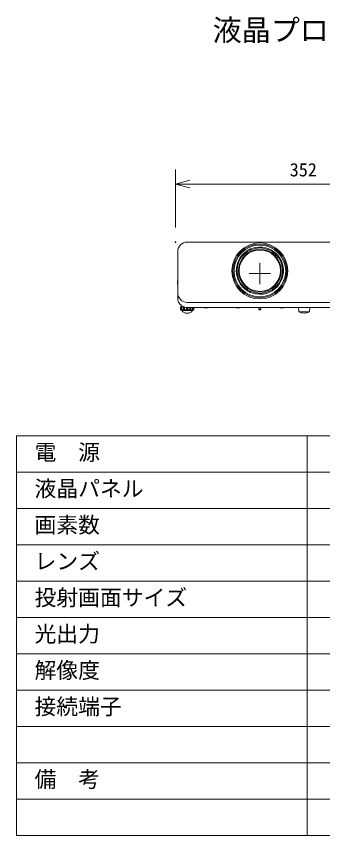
# Model space of a CAD drawing. Units: millimetres, scale not verified. Extents: x -62 to 63, y -56 to 57.
# Drawn here: x -62.5 to -20.3, y -56.2 to 56.5 of the extents above; entities that cross this region are included whole.
import ezdxf
from ezdxf.enums import TextEntityAlignment as Align

# ---------------------------------------------------------------- set-up
doc = ezdxf.new("R2010")
doc.units = ezdxf.units.MM
doc.header["$LTSCALE"] = 0.125
doc.header["$PDMODE"] = 32
doc.header["$PDSIZE"] = 0.0625
for name, color, linetype, lineweight in [('0-0_0', 7, 'Continuous', 9), ('0-2_WAKU', 1, 'Continuous', 18), ('0-4_GAIKEI', 1, 'Continuous', 18), ('0-5_SUNPO', 7, 'Continuous', 9)]:
    doc.layers.add(name, color=color, linetype=linetype, lineweight=lineweight)
doc.layers.add('0-1_DEFPOINTS', color=7, linetype='Continuous')
doc.layers.add('0-3_MOJI1', color=7, linetype='Continuous')
doc.styles.add('ＭＳ ゴシック', font='')
doc.styles.get('ＭＳ ゴシック').set_extended_font_data('MS Gothic')

# ---------------------------------------------------------------- blocks, each defined once
blk = doc.blocks.new('_OPEN30')
at = {"layer": '0-0_0'}
blk.add_line((0, 0), (-1, 0), dxfattribs=at)
blk.add_lwpolyline([(-1, 0.26795), (0, 0), (-1, -0.26795)], dxfattribs=at)
blk = doc.blocks.new('D4')
at = {"layer": '0-1_DEFPOINTS'}
for p in [(-10.0595, 28.3941), (-45.2595, 20.3941), (-10.0595, 20.3941)]:
    blk.add_point(p, dxfattribs=at)
at = {"layer": '0-5_SUNPO'}
for p, q in [((-45.2595, 22.3941), (-45.2595, 30.3941)), ((-10.0595, 22.3941), (-10.0595, 30.3941)), ((-43.2595, 28.3941), (-12.0595, 28.3941))]:
    blk.add_line(p, q, dxfattribs=at)
at = {"layer": '0-5_SUNPO', "xscale": 2, "yscale": 2, "rotation": 180}
blk.add_blockref('_OPEN30', (-45.2595, 28.3941), dxfattribs=at)
at = {"layer": '0-5_SUNPO', "xscale": 2, "yscale": 2}
blk.add_blockref('_OPEN30', (-10.0595, 28.3941), dxfattribs=at)
at = {"layer": '0-5_SUNPO', "style": 'ＭＳ ゴシック'}
blk.add_text('352', height=1.833, dxfattribs=at).set_placement((-29.5345, 28.8941), align=Align.BOTTOM_LEFT)

msp = doc.modelspace()

# ---------------------------------------------------------------- linework, layer by layer
at = {"layer": '0-2_WAKU', "color": 4}
for p, q in [((-62.4689, -1.2057), (62.5311, -1.2057)), ((-62.4689, -1.2057), (-62.4689, -56.2057)), ((-22.4689, -1.2057), (-22.4689, -56.2057)), ((62.5311, -56.2057), (-62.4689, -56.2057))]:
    msp.add_line(p, q, dxfattribs=at)
at = {"layer": '0-2_WAKU'}
for p, q in [((-62.4689, -6.2057), (62.5311, -6.2057)), ((-62.4689, -11.2057), (62.5311, -11.2057)), ((-62.4689, -16.2057), (62.5311, -16.2057)), ((-62.4689, -21.2057), (62.5311, -21.2057)), ((-62.4689, -26.2057), (62.5311, -26.2057)), ((-62.4689, -31.2057), (62.5311, -31.2057)), ((-62.4689, -36.2057), (62.5311, -36.2057)), ((-62.4689, -41.2057), (62.5311, -41.2057)), ((-62.4689, -46.2057), (62.5311, -46.2057)), ((-62.4689, -51.2057), (62.5311, -51.2057))]:
    msp.add_line(p, q, dxfattribs=at)
at = {"layer": '0-4_GAIKEI', "color": 7}
for p, q in [((-38.9693, 25.479), (-6.3693, 25.479)), ((-40.2693, 24.179), (-40.2693, 24.029)), ((-40.2693, 18.479), (-40.2693, 24.029)), ((-40.2693, 18.479), (-40.2693, 18.4767)), ((-40.2693, 18.4767), (-40.2693, 17.6657)), ((-40.2693, 17.6657), (-40.2455, 17.5075)), ((-40.2455, 17.5075), (-40.2025, 17.3534)), ((-40.2025, 17.3534), (-40.1409, 17.2057)), ((-40.1409, 17.2057), (-40.0617, 17.0667)), ((-40.0617, 17.0667), (-39.9659, 16.9385)), ((-39.9659, 16.9385), (-39.8551, 16.823)), ((-6.3693, 17.179), (-38.9693, 17.179)), ((-39.8993, 16.529), (-39.8993, 16.261)), ((-39.8691, 16.231), (-39.8693, 16.231)), ((-39.8693, 16.1843), (-39.8693, 16.231)), ((-39.8687, 16.231), (-39.8691, 16.231)), ((-39.8686, 16.2311), (-39.8687, 16.231)), ((-39.8685, 16.2313), (-39.8686, 16.2311)), ((-39.8683, 16.2318), (-39.8685, 16.2313)), ((-39.8682, 16.2326), (-39.8683, 16.2318)), ((-39.868, 16.2336), (-39.8682, 16.2326)), ((-39.8677, 16.2358), (-39.868, 16.2336)), ((-39.8676, 16.2371), (-39.8677, 16.2358)), ((-39.8674, 16.2387), (-39.8676, 16.2371)), ((-39.8672, 16.2416), (-39.8674, 16.2387)), ((-39.867, 16.245), (-39.8672, 16.2416)), ((-39.8671, 16.2436), (-39.8671, 16.261)), ((-39.8668, 16.2487), (-39.867, 16.245)), ((-39.8667, 16.2525), (-39.8668, 16.2487)), ((-39.8666, 16.2546), (-39.8667, 16.2525)), ((-39.8665, 16.261), (-39.8666, 16.2568)), ((-39.8666, 16.2568), (-39.8666, 16.2546)), ((-39.8665, 16.509), (-39.8652, 16.5204)), ((-39.8665, 16.509), (-39.8665, 16.261)), ((-39.8652, 16.5204), (-39.8621, 16.529)), ((-39.8604, 16.5325), (-39.8621, 16.529)), ((-39.8584, 16.5358), (-39.8604, 16.5325)), ((-39.8563, 16.5389), (-39.8584, 16.5358)), ((-39.8539, 16.5418), (-39.8563, 16.5389)), ((-39.8551, 16.823), (-39.731, 16.722)), ((-39.8516, 16.5443), (-39.8539, 16.5418)), ((-39.8466, 16.5487), (-39.8516, 16.5443)), ((-39.8439, 16.5506), (-39.8466, 16.5487)), ((-39.8408, 16.5526), (-39.8439, 16.5506)), ((-39.8375, 16.5543), (-39.8408, 16.5526)), ((-39.8342, 16.5557), (-39.8375, 16.5543)), ((-39.8309, 16.5569), (-39.8342, 16.5557)), ((-39.8274, 16.5578), (-39.8309, 16.5569)), ((-39.824, 16.5585), (-39.8274, 16.5578)), ((-39.8172, 16.559), (-39.824, 16.5585)), ((-39.8167, 16.559), (-39.8172, 16.559)), ((-39.731, 16.722), (-39.5954, 16.6371)), ((-39.709, 16.06), (-39.7193, 16.06)), ((-39.6786, 16.06), (-39.709, 16.06)), ((-39.6289, 16.06), (-39.6786, 16.06)), ((-39.5611, 16.06), (-39.6289, 16.06)), ((-39.5954, 16.6371), (-39.4504, 16.5694)), ((-39.5703, 16.559), (-39.4185, 16.559)), ((-39.4772, 16.06), (-39.5611, 16.06)), ((-39.5193, 16.559), (-39.5193, 16.6015)), ((-39.3795, 16.06), (-39.4772, 16.06)), ((-39.4504, 16.5694), (-39.2982, 16.5201)), ((-39.2705, 16.06), (-39.3795, 16.06)), ((-39.2982, 16.5201), (-39.1411, 16.4898)), ((-39.1534, 16.06), (-39.2705, 16.06)), ((-39.0312, 16.06), (-39.1534, 16.06)), ((-39.1411, 16.4898), (-38.9814, 16.4791)), ((-38.9073, 16.06), (-39.0312, 16.06)), ((-38.9814, 16.4791), (-38.9742, 16.479)), ((-38.9742, 16.479), (-38.3592, 16.479)), ((-38.7852, 16.06), (-38.9073, 16.06)), ((-38.668, 16.06), (-38.7852, 16.06)), ((-38.5591, 16.06), (-38.668, 16.06)), ((-38.4613, 16.06), (-38.5591, 16.06)), ((-38.3774, 16.06), (-38.4613, 16.06)), ((-38.3097, 16.06), (-38.3774, 16.06)), ((-38.3592, 16.479), (-37.7442, 16.479)), ((-38.2599, 16.06), (-38.3097, 16.06)), ((-38.2295, 16.06), (-38.2599, 16.06)), ((-38.2193, 16.06), (-38.2295, 16.06)), ((-38.072, 16.479), (-38.072, 16.261)), ((-38.072, 16.261), (-38.072, 16.2436)), ((-38.0706, 16.2337), (-38.072, 16.2436)), ((-38.0699, 16.231), (-38.0706, 16.2337)), ((-38.0694, 16.231), (-38.0699, 16.231)), ((-38.0693, 16.231), (-38.0694, 16.231)), ((-38.0693, 16.1843), (-38.0693, 16.231)), ((-38.0393, 16.261), (-38.0393, 16.479)), ((-37.7442, 16.479), (-36.5142, 16.479)), ((-36.5142, 16.479), (-26.6745, 16.479)), ((-33.8703, 16.479), (-33.8702, 16.479)), ((-33.2118, 16.479), (-33.1948, 16.479)), ((-33.1948, 16.479), (-33.1913, 16.479)), ((-33.1913, 16.479), (-33.191, 16.479)), ((-32.7726, 16.479), (-32.7403, 16.479)), ((-32.6343, 16.479), (-32.6293, 16.479)), ((-32.6293, 16.479), (-32.6067, 16.479)), ((-32.6067, 16.479), (-32.5871, 16.479)), ((-32.5871, 16.479), (-32.5733, 16.479)), ((-32.5806, 16.479), (-32.5805, 16.479)), ((-32.5733, 16.479), (-32.5704, 16.479)), ((-32.5704, 16.479), (-32.5702, 16.479)), ((-32.5702, 16.479), (-32.5657, 16.479)), ((-32.5657, 16.479), (-32.5521, 16.479)), ((-32.5521, 16.479), (-32.5509, 16.479)), ((-32.5509, 16.479), (-32.5508, 16.479)), ((-30.9369, 16.479), (-30.9289, 16.479)), ((-30.9289, 16.479), (-30.9274, 16.479)), ((-30.9274, 16.479), (-30.9271, 16.479)), ((-30.9271, 16.479), (-30.927, 16.479)), ((-30.8736, 16.479), (-30.8735, 16.479)), ((-30.8736, 16.479), (-30.8736, 16.479)), ((-30.8735, 16.479), (-30.8734, 16.479)), ((-30.8734, 16.479), (-30.8729, 16.479)), ((-30.8729, 16.479), (-30.8714, 16.479)), ((-30.8714, 16.479), (-30.8671, 16.479)), ((-30.8671, 16.479), (-30.8566, 16.479)), ((-30.8566, 16.479), (-30.8411, 16.479)), ((-30.8411, 16.479), (-30.8398, 16.479)), ((-30.8398, 16.479), (-30.8397, 16.479)), ((-30.8397, 16.479), (-30.8396, 16.479)), ((-30.8396, 16.479), (-30.8394, 16.479)), ((-30.8394, 16.479), (-30.8387, 16.479)), ((-30.8387, 16.479), (-30.8378, 16.479)), ((-30.8378, 16.479), (-30.8377, 16.479)), ((-30.6167, 16.479), (-30.6166, 16.479)), ((-30.6166, 16.479), (-30.6165, 16.479)), ((-30.6165, 16.479), (-30.616, 16.479)), ((-30.616, 16.479), (-30.6145, 16.479)), ((-30.6145, 16.479), (-30.6104, 16.479)), ((-30.6104, 16.479), (-30.6003, 16.479)), ((-30.6003, 16.479), (-30.5853, 16.479)), ((-30.5959, 16.479), (-30.588, 16.479)), ((-30.588, 16.479), (-30.5865, 16.479)), ((-30.5865, 16.479), (-30.5862, 16.479)), ((-30.5862, 16.479), (-30.5861, 16.479)), ((-30.5853, 16.479), (-30.5839, 16.479)), ((-30.5839, 16.479), (-30.5839, 16.479)), ((-29.6865, 16.479), (-29.6902, 16.479)), ((-29.6775, 16.479), (-29.6865, 16.479)), ((-26.6745, 16.479), (-16.5194, 16.479))]:
    msp.add_line(p, q, dxfattribs=at)
at = {"layer": '0-4_GAIKEI', "color": 7, "lineweight": 9}
for p, q in [((-28.9693, 19.7053), (-28.9693, 22.6128)), ((-27.5155, 21.159), (-30.423, 21.159))]:
    msp.add_line(p, q, dxfattribs=at)
at = {"layer": '0-4_GAIKEI'}
for p, q in [((-40.3193, 19.649), (-40.2693, 19.649)), ((-39.8624, 16.159), (-38.0761, 16.159)), ((-39.7947, 16.529), (-39.7947, 16.261)), ((-39.7487, 16.231), (-39.7647, 16.231)), ((-39.7316, 16.231), (-39.7487, 16.231)), ((-39.7485, 16.529), (-39.7485, 16.261)), ((-39.7307, 16.2311), (-39.7316, 16.231)), ((-39.7237, 16.2336), (-39.7307, 16.2311)), ((-39.7183, 16.2387), (-39.7237, 16.2336)), ((-39.7146, 16.245), (-39.7183, 16.2387)), ((-39.7122, 16.2525), (-39.7146, 16.245)), ((-39.7113, 16.261), (-39.7122, 16.2525)), ((-39.7113, 16.509), (-39.7097, 16.5204)), ((-39.7113, 16.509), (-39.7113, 16.261)), ((-39.7097, 16.5204), (-39.7061, 16.529)), ((-39.7042, 16.5325), (-39.7061, 16.529)), ((-39.7022, 16.5358), (-39.7042, 16.5325)), ((-39.7001, 16.5389), (-39.7022, 16.5358)), ((-39.698, 16.5418), (-39.7001, 16.5389)), ((-39.6961, 16.5443), (-39.698, 16.5418)), ((-39.692, 16.5487), (-39.6961, 16.5443)), ((-39.69, 16.5506), (-39.692, 16.5487)), ((-39.6876, 16.5526), (-39.69, 16.5506)), ((-39.6851, 16.5543), (-39.6876, 16.5526)), ((-39.6827, 16.5557), (-39.6851, 16.5543)), ((-39.6803, 16.5569), (-39.6827, 16.5557)), ((-39.6778, 16.5578), (-39.6803, 16.5569)), ((-39.6753, 16.5585), (-39.6778, 16.5578)), ((-39.6704, 16.559), (-39.6753, 16.5585)), ((-39.67, 16.559), (-39.6704, 16.559)), ((-39.4787, 16.5323), (-39.4782, 16.5355)), ((-39.4787, 16.529), (-39.4787, 16.5323)), ((-39.4787, 16.529), (-39.4786, 16.518)), ((-39.4786, 16.518), (-39.4785, 16.509)), ((-39.4785, 16.509), (-39.4785, 16.261)), ((-39.4784, 16.2584), (-39.4785, 16.261)), ((-39.4759, 16.2489), (-39.4784, 16.2584)), ((-39.4782, 16.5355), (-39.4774, 16.5387)), ((-39.4774, 16.5387), (-39.4763, 16.5418)), ((-39.4763, 16.5418), (-39.4751, 16.5442)), ((-39.4708, 16.2412), (-39.4759, 16.2489)), ((-39.4751, 16.5442), (-39.472, 16.5487)), ((-39.4727, 16.2447), (-39.4727, 16.2436)), ((-39.472, 16.5487), (-39.4703, 16.5506)), ((-39.4602, 16.2337), (-39.4708, 16.2412)), ((-39.4703, 16.5506), (-39.4682, 16.5526)), ((-39.4682, 16.5526), (-39.4659, 16.5542)), ((-39.4659, 16.5542), (-39.458, 16.559)), ((-39.4476, 16.231), (-39.4602, 16.2337)), ((-39.4193, 16.231), (-39.4476, 16.231)), ((-39.3903, 16.231), (-39.4193, 16.231)), ((-39.3903, 16.5499), (-39.3903, 16.261)), ((-39.3887, 16.2311), (-39.3903, 16.231)), ((-39.3773, 16.2336), (-39.3887, 16.2311)), ((-39.3685, 16.2387), (-39.3773, 16.2336)), ((-39.3625, 16.245), (-39.3685, 16.2387)), ((-39.3587, 16.2525), (-39.3625, 16.245)), ((-39.3573, 16.261), (-39.3587, 16.2525)), ((-39.3573, 16.509), (-39.3558, 16.5204)), ((-39.3573, 16.509), (-39.3573, 16.261)), ((-39.3558, 16.5204), (-39.3498, 16.5368)), ((-39.3512, 16.5321), (-39.3526, 16.529)), ((-39.0393, 16.4829), (-39.0393, 16.261)), ((-39.0391, 16.2584), (-39.0393, 16.261)), ((-39.0387, 16.2559), (-39.0391, 16.2584)), ((-39.038, 16.2534), (-39.0387, 16.2559)), ((-39.0372, 16.2511), (-39.038, 16.2534)), ((-39.0361, 16.2489), (-39.0372, 16.2511)), ((-39.0348, 16.2468), (-39.0361, 16.2489)), ((-39.0333, 16.2448), (-39.0348, 16.2468)), ((-39.03, 16.2412), (-39.0333, 16.2448)), ((-39.027, 16.2388), (-39.03, 16.2412)), ((-39.0239, 16.2367), (-39.027, 16.2388)), ((-39.0207, 16.2351), (-39.0239, 16.2367)), ((-39.0173, 16.2337), (-39.0207, 16.2351)), ((-39.0193, 16.261), (-39.0193, 16.4799)), ((-39.0136, 16.2325), (-39.0173, 16.2337)), ((-39.0098, 16.2317), (-39.0136, 16.2325)), ((-39.0061, 16.2312), (-39.0098, 16.2317)), ((-39.0023, 16.231), (-39.0061, 16.2312)), ((-38.9693, 16.231), (-39.0023, 16.231)), ((-38.9362, 16.231), (-38.9693, 16.231)), ((-38.9344, 16.2311), (-38.9362, 16.231)), ((-38.9311, 16.2313), (-38.9344, 16.2311)), ((-38.9278, 16.2318), (-38.9311, 16.2313)), ((-38.9246, 16.2326), (-38.9278, 16.2318)), ((-38.9215, 16.2336), (-38.9246, 16.2326)), ((-38.9164, 16.2358), (-38.9215, 16.2336)), ((-38.9193, 16.479), (-38.9193, 16.261)), ((-38.914, 16.2371), (-38.9164, 16.2358)), ((-38.9117, 16.2387), (-38.914, 16.2371)), ((-38.9081, 16.2416), (-38.9117, 16.2387)), ((-38.905, 16.245), (-38.9081, 16.2416)), ((-38.9026, 16.2487), (-38.905, 16.245)), ((-38.9008, 16.2525), (-38.9026, 16.2487)), ((-38.9001, 16.2546), (-38.9008, 16.2525)), ((-38.8996, 16.2568), (-38.9001, 16.2546)), ((-38.8993, 16.261), (-38.8996, 16.2568)), ((-38.8993, 16.479), (-38.8993, 16.261)), ((-38.5812, 16.479), (-38.5812, 16.261)), ((-38.5811, 16.2584), (-38.5812, 16.261)), ((-38.5784, 16.2489), (-38.5811, 16.2584)), ((-38.5728, 16.2412), (-38.5784, 16.2489)), ((-38.5615, 16.2337), (-38.5728, 16.2412)), ((-38.5482, 16.231), (-38.5615, 16.2337)), ((-38.5482, 16.261), (-38.5482, 16.479)), ((-38.5193, 16.231), (-38.5482, 16.231)), ((-38.4909, 16.231), (-38.5193, 16.231)), ((-38.4894, 16.2311), (-38.4909, 16.231)), ((-38.4785, 16.2336), (-38.4894, 16.2311)), ((-38.4703, 16.2387), (-38.4785, 16.2336)), ((-38.4648, 16.245), (-38.4703, 16.2387)), ((-38.4613, 16.2525), (-38.4648, 16.245)), ((-38.46, 16.261), (-38.4613, 16.2525)), ((-38.46, 16.479), (-38.46, 16.261)), ((-38.2272, 16.479), (-38.2272, 16.261)), ((-38.2271, 16.2584), (-38.2272, 16.261)), ((-38.2254, 16.2489), (-38.2271, 16.2584)), ((-38.222, 16.2412), (-38.2254, 16.2489)), ((-38.215, 16.2337), (-38.222, 16.2412)), ((-38.2069, 16.231), (-38.215, 16.2337)), ((-38.1898, 16.231), (-38.2069, 16.231)), ((-38.19, 16.261), (-38.19, 16.479)), ((-38.1738, 16.231), (-38.1898, 16.231)), ((-38.1438, 16.261), (-38.1438, 16.479)), ((-36.6193, 16.429), (-36.6193, 16.479)), ((-36.4293, 16.429), (-36.6193, 16.429)), ((-36.4293, 16.429), (-36.4293, 16.479)), ((-36.1693, 16.429), (-36.4293, 16.429)), ((-36.1693, 16.429), (-36.1693, 16.479)), ((-32.3329, 16.479), (-32.3328, 16.479)), ((-32.2193, 16.429), (-32.2193, 16.479)), ((-32.2193, 16.429), (-32.0293, 16.429)), ((-32.0293, 16.429), (-32.0293, 16.479)), ((-32.0293, 16.429), (-31.7693, 16.429)), ((-31.7693, 16.429), (-31.7693, 16.479)), ((-31.5852, 16.479), (-31.5851, 16.479)), ((-31.5852, 16.479), (-31.5852, 16.479)), ((-31.5851, 16.479), (-31.5849, 16.479)), ((-31.5849, 16.479), (-31.5842, 16.479)), ((-31.5842, 16.479), (-31.5821, 16.479)), ((-31.5821, 16.479), (-31.5761, 16.479)), ((-31.5761, 16.479), (-31.5404, 16.479)), ((-31.5091, 16.479), (-31.509, 16.479)), ((-31.509, 16.479), (-31.5032, 16.479)), ((-31.5032, 16.479), (-31.489, 16.479)), ((-31.489, 16.479), (-31.4678, 16.479)), ((-31.4678, 16.479), (-31.466, 16.479)), ((-31.466, 16.479), (-31.4658, 16.479)), ((-29.1179, 16.4393), (-29.1193, 16.479)), ((-29.1161, 16.3876), (-29.1179, 16.4393)), ((-29.1138, 16.3233), (-29.1161, 16.3876)), ((-29.112, 16.2698), (-29.1138, 16.3233)), ((-29.1106, 16.2308), (-29.112, 16.2698)), ((-29.1098, 16.2091), (-29.1106, 16.2308)), ((-29.1087, 16.1771), (-29.1098, 16.2091)), ((-29.0861, 16.3787), (-29.0838, 16.3074)), ((-29.0838, 16.3074), (-29.082, 16.248)), ((-29.082, 16.248), (-29.0806, 16.2047)), ((-29.0813, 16.2272), (-28.8572, 16.2272)), ((-29.0806, 16.2047), (-29.0799, 16.1806)), ((-29.0787, 16.1468), (-28.8598, 16.1468)), ((-28.8587, 16.1806), (-28.8579, 16.2047)), ((-28.8579, 16.2047), (-28.8566, 16.248)), ((-28.8566, 16.248), (-28.8547, 16.3074)), ((-28.8547, 16.3074), (-28.8524, 16.3787)), ((-28.8287, 16.2091), (-28.8298, 16.1771)), ((-28.8279, 16.2308), (-28.8287, 16.2091)), ((-28.8266, 16.2698), (-28.8279, 16.2308)), ((-28.8247, 16.3233), (-28.8266, 16.2698)), ((-28.8225, 16.3876), (-28.8247, 16.3233)), ((-28.8207, 16.4393), (-28.8225, 16.3876)), ((-28.8193, 16.479), (-28.8207, 16.4393)), ((-26.1693, 16.429), (-26.1693, 16.479)), ((-25.9093, 16.429), (-26.1693, 16.429)), ((-25.7193, 16.429), (-25.7193, 16.479)), ((-23.6693, 16.479), (-23.6167, 15.8785)), ((-23.6054, 15.8785), (-23.6167, 15.8785)), ((-23.5717, 15.8785), (-23.6054, 15.8785)), ((-23.5166, 15.8785), (-23.5717, 15.8785)), ((-23.4419, 15.8785), (-23.5166, 15.8785)), ((-23.3497, 15.8785), (-23.4419, 15.8785)), ((-23.243, 15.8785), (-23.3497, 15.8785)), ((-23.1249, 15.8785), (-23.243, 15.8785)), ((-22.9991, 15.8785), (-23.1249, 15.8785)), ((-22.8693, 15.8785), (-22.9991, 15.8785)), ((-22.7395, 15.8785), (-22.8693, 15.8785)), ((-22.6136, 15.8785), (-22.7395, 15.8785)), ((-22.4955, 15.8785), (-22.6136, 15.8785)), ((-22.3888, 15.8785), (-22.4955, 15.8785)), ((-22.2967, 15.8785), (-22.3888, 15.8785)), ((-22.222, 15.8785), (-22.2967, 15.8785)), ((-22.1669, 15.8785), (-22.222, 15.8785)), ((-22.1332, 15.8785), (-22.1669, 15.8785)), ((-22.1218, 15.8785), (-22.1332, 15.8785)), ((-22.1218, 15.8785), (-22.0693, 16.479))]:
    msp.add_line(p, q, dxfattribs=at)
for points in [[(-40.3193, 19.899), (-40.3193, 20.149), (-40.2693, 20.149)], [(-40.3193, 19.649), (-40.3193, 19.899), (-40.2693, 19.899)], [(-25.7193, 16.429), (-25.9093, 16.429), (-25.9093, 16.479)]]:
    msp.add_lwpolyline(points, dxfattribs=at)
at = {"layer": '0-4_GAIKEI', "color": 7}
msp.add_lwpolyline([(-39.5703, 16.559), (-39.8167, 16.559), (-39.8686, 16.559)], dxfattribs=at)
msp.add_circle((-28.9693, 21.507), 3.8529, dxfattribs=at)
at = {"layer": '0-4_GAIKEI'}
for radius in [3.705, 3.555]:
    msp.add_circle((-28.9693, 21.507), radius, dxfattribs=at)
at = {"layer": '0-4_GAIKEI', "color": 7}
for centre, radius, start, end in [((-38.9693, 24.179), 1.3, 90, 180), ((-38.9693, 18.479), 1.3, 180, 270), ((-39.8693, 16.529), 0.03, 90, 180), ((-39.8693, 16.261), 0.03, 180, 270), ((-39.8193, 16.1843), 0.05, 180, 234.1117), ((-38.9693, 17.359), 1.5, 234.1117, 240), ((-38.9693, 16.5349), 0.8558, 213.75402, 270), ((-38.9693, 16.5349), 0.8558, 270, 326.24599), ((-38.9693, 17.359), 1.5, 300, 305.8883), ((-38.1193, 16.1843), 0.05, 305.8883, 0), ((-38.0693, 16.261), 0.03, 270, 0)]:
    msp.add_arc(centre, radius, start, end, dxfattribs=at)
at = {"layer": '0-4_GAIKEI'}
for centre, radius, start, end in [((-28.9693, 21.542), 3.25, 90, 270), ((-28.9693, 21.542), 3.13, 90, 270), ((-28.9693, 21.542), 2.95, 90, 270), ((-28.9693, 21.542), 2.9499, 90, 270), ((-28.9693, 21.542), 2.845, 90, 270), ((-28.9693, 21.542), 3.25, 333.35151, 90), ((-28.9693, 21.542), 3.13, 270, 90), ((-28.9693, 21.542), 2.95, 270, 90), ((-28.9693, 21.542), 2.9499, 270, 90), ((-28.9693, 21.542), 2.845, 270, 90), ((-28.9693, 21.542), 3.25, 270, 333.35151), ((-39.7647, 16.529), 0.03, 90, 180), ((-39.7647, 16.261), 0.03, 180, 270), ((-38.1738, 16.261), 0.03, 270, 0), ((-29.0787, 16.1768), 0.03, 182, 265.76865), ((-28.8598, 16.1768), 0.03, 270.77788, 358), ((-22.8693, 17.179), 1.5, 240.11183, 299.88817)]:
    msp.add_arc(centre, radius, start, end, dxfattribs=at)

# ---------------------------------------------------------------- block references
at = {"layer": '0-5_SUNPO'}
msp.add_blockref('D4', (4.6737, 5.0722), dxfattribs=at)

# ---------------------------------------------------------------- texts
at = {"layer": '0-3_MOJI1', "style": 'ＭＳ ゴシック'}
for s, height, p in [('液晶プロジェクター', 2.933, (-35.4689, 52.2944)), ('電\u3000源', 2.199, (-59.9689, -5.2057)), ('液晶パネル', 2.199, (-59.9689, -10.2057)), ('画素数', 2.199, (-59.9689, -15.2057)), ('レンズ', 2.199, (-59.9689, -20.2057)), ('投射画面サイズ', 2.199, (-59.9689, -25.2057)), ('光出力', 2.199, (-59.9689, -30.2057)), ('解像度', 2.199, (-59.9689, -35.2057)), ('接続端子', 2.199, (-59.9689, -40.2057)), ('備\u3000考', 2.199, (-59.9689, -50.2057))]:
    msp.add_text(s, height=height, dxfattribs=at).set_placement(p, align=Align.BOTTOM_LEFT)

doc.saveas('drawing.dxf')
